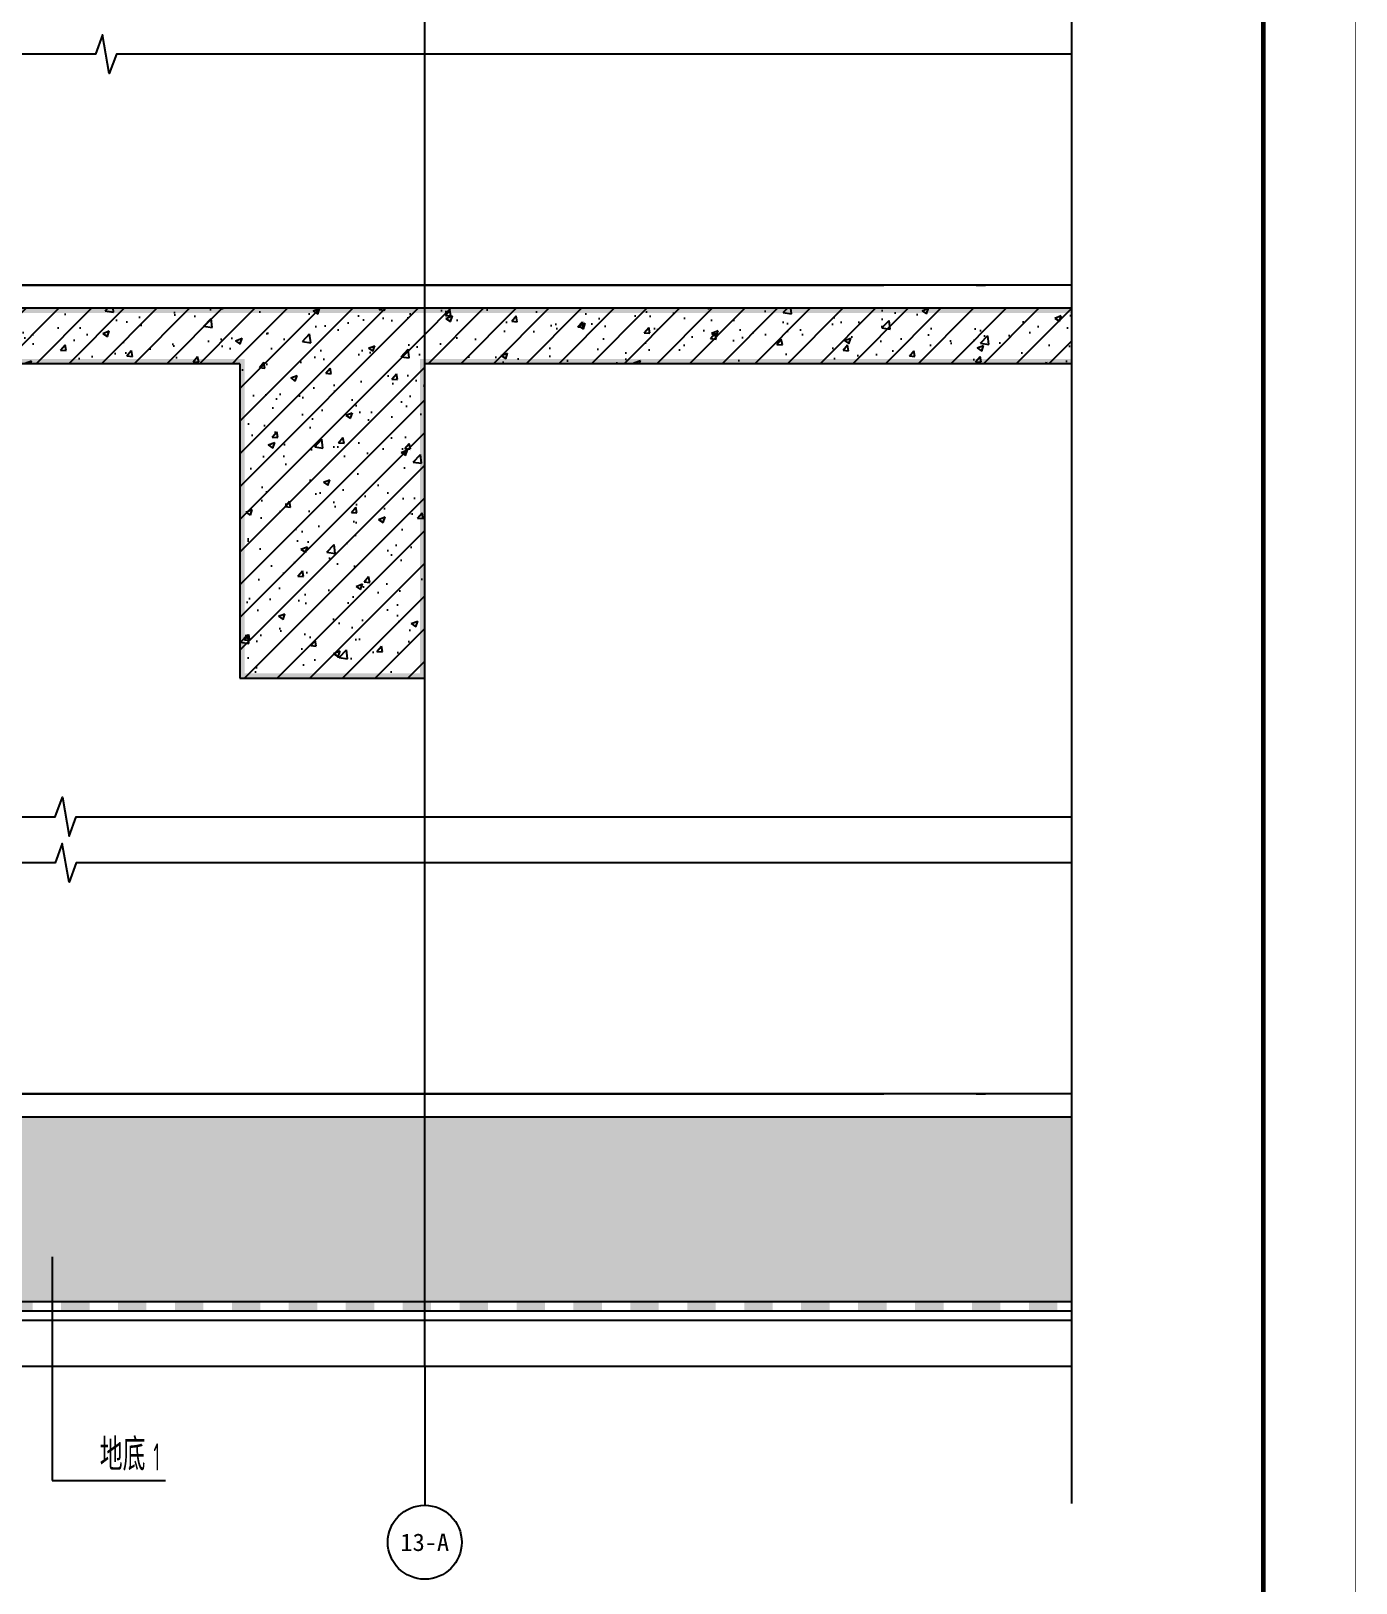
# Model space of a CAD drawing. Extents: x 76956 to 102217, y 21605 to 39570.
# Drawn here: x 85969 to 88837, y 24440 to 27798 of the extents above; entities that cross this region are included whole.
import ezdxf
from ezdxf.enums import TextEntityAlignment as Align

# ---------------------------------------------------------------- set-up
doc = ezdxf.new("R2010")
doc.units = 0
doc.header["$LTSCALE"] = 1000
doc.header["$MEASUREMENT"] = 0
doc.linetypes.add('DOTE', pattern=[2.42, 2, -0.2, 0.02, -0.2])
for name, color, linetype in [('01-标注_符号', 200, 'Continuous'), ('01-标注_轴线坐标', 132, 'Continuous'), ('02-TEXT_标注', 130, 'Continuous'), ('02-TEXT_轴号', 7, 'Continuous'), ('05-填充_天正', 26, 'Continuous'), ('A-SUR_保温', 222, 'Continuous'), ('A-SUR_面层', 191, 'Continuous'), ('A_AXIS-轴线', 36, 'Continuous'), ('A_STR-砼墙', 51, 'Continuous'), ('A_STR-砼柱', 51, 'Continuous'), ('PUB_WALL', 9, 'Continuous')]:
    doc.layers.add(name, color=color, linetype=linetype)
doc.layers.add('DIM_MODI', color=2, linetype='Continuous', plot=False)
doc.styles.add('_TCH_AXIS', font='STXIHEI_0.TTF', dxfattribs={"width": 0.75})
doc.styles.add('_TCH_DIM', font='ros1.shx', dxfattribs={"width": 0.75, "bigfont": 'jd.shx'})
pattern_1 = [(45, (0, 0), (-35.35534, 35.35534), []), (50, (0, 0), (143.45204, -12.55043), [15, -165]), (355, (0, 0), (-27.75027, 150.43843), [12, -132]), (100.4514, (11.95, -1.05), (115.70188, 137.8879), [12.74804, -140.22842]), (46.1842, (0, 40), (213.4482, -33.1038), [22.5, -247.5]), (96.6356, (17.79, 37.24), (186.93254, 194.82357), [19.12206, -210.3426]), (351.1842, (0, 40), (186.9324, 194.8237), [18, -198]), (21, (20, 30), (119.38141, -80.52378), [15, -165]), (326, (20, 30), (48.66307, 145.03), [12, -132]), (71.4514, (29.95, 23.29), (168.04453, 64.5061), [12.74804, -140.22842]), (37.5, (0, 0), (2.43197, 66.57877), [0, -130.4, 0, -134, 0, -132.5]), (7.5, (0, 0), (52.61391, 78.88234), [0, -76.4, 0, -127.4, 0, -50.5]), (327.5, (-44.6, 0), (106.764487, -4.510974), [0, -50, 0, -156, 0, -207]), (317.5, (-64.6, 0), (116.63723, 20.021), [0, -65, 0, -103.6, 0, -147])]

# ---------------------------------------------------------------- blocks, each defined once
blk = doc.blocks.new('图框-A1')
for points, const_width in [([(0, 0), (841, 0), (841, 594), (0, 594)], 0.05), ([(766, 584), (25, 584), (25, 10), (766, 10)], 0.5)]:
    blk.add_lwpolyline(points, close=True, dxfattribs=dict(const_width=const_width))
blk = doc.blocks.new('$LinePat$防水层2')
at = {"color": 0}
blk.add_line((0, 0), (600, 0), dxfattribs=at)
blk.add_solid([(150, 0), (450, 0), (150, -100), (450, -100)], dxfattribs=at)

msp = doc.modelspace()

# ---------------------------------------------------------------- hatches: boundary and pattern name
at = {"layer": '05-填充_天正'}
h = msp.add_hatch(dxfattribs=at)
h.set_pattern_fill('钢筋混凝土', color=256, scale=20, style=0)
h.set_pattern_definition(pattern_1)
h.paths.add_polyline_path([(86421.3, 27078.1), (86421.3, 27198.1), (84821.3, 27198.1), (84811.3, 27188.1), (84688, 27138.1), (84811.3, 27088.1), (84821.3, 27078.1)])
h = msp.add_hatch(dxfattribs=at)
h.set_pattern_fill('钢筋混凝土', color=256, scale=20, style=0)
h.set_pattern_definition(pattern_1)
h.paths.add_polyline_path([(86421.3, 26398.1), (86821.3, 26398.1), (86821.3, 27198.1), (86421.3, 27198.1)])
h = msp.add_hatch(dxfattribs=at)
h.set_pattern_fill('钢筋混凝土', color=256, scale=20, style=0)
h.set_pattern_definition(pattern_1)
h.paths.add_polyline_path([(86821.3, 27198.1), (86821.3, 27078.1), (88221.3, 27078.1), (88221.3, 27198.1)])
h = msp.add_hatch(dxfattribs=at)
h.set_pattern_fill('钢筋混凝土', color=256, scale=20, style=0)
h.set_pattern_definition(pattern_1)
h.paths.add_polyline_path([(88221.3, 25048.1), (88221.3, 25448.1), (84821.3, 25448.1), (84421.3, 25048.1)])
at = {"layer": 'A_STR-砼柱'}
for points in [[(86421.3, 27188.1), (86821.3, 27188.1), (86821.3, 27198.1), (86421.3, 27198.1)], [(86821.3, 27088.1), (86811.3, 27088.1), (86811.3, 26408.1), (86431.3, 26408.1), (86431.3, 27088.1), (86421.3, 27088.1), (86421.3, 26398.1), (86821.3, 26398.1)]]:
    msp.add_hatch(color=256, dxfattribs=at).paths.add_polyline_path(points)
at = {"layer": 'PUB_WALL'}
for points in [[(86421.3, 27188.1), (86421.3, 27198.1), (84821.3, 27198.1), (84811.3, 27188.1)], [(86821.3, 27198.1), (86821.3, 27188.1), (88221.3, 27188.1), (88221.3, 27198.1)], [(86421.3, 27078.1), (86421.3, 27088.1), (84811.3, 27088.1), (84821.3, 27078.1)], [(86821.3, 27088.1), (86821.3, 27078.1), (88221.3, 27078.1), (88221.3, 27088.1)], [(88221.3, 25448.1), (84821.3, 25448.1), (84811.3, 25438.1), (88221.3, 25438.1)], [(88221.3, 25048.1), (84421.3, 25048.1), (84431.3, 25058.1), (88221.3, 25058.1)]]:
    msp.add_hatch(color=256, dxfattribs=at).paths.add_polyline_path(points)

# ---------------------------------------------------------------- linework, layer by layer
at = {"layer": '01-标注_符号'}
for p, q in [((86014.5, 25146), (86014.5, 24662)), ((86014.5, 24662), (86260.5, 24662))]:
    msp.add_line(p, q, dxfattribs=at)
for points in [[(88221.3, 39168.1), (88221.3, 31912.6), (88263.3, 31897.3), (88179.3, 31882.5), (88221.3, 31867.6), (88221.3, 24612)], [(88221.3, 27748.1), (86153.8, 27748.1), (86138.5, 27706.1), (86123.7, 27790.1), (86108.8, 27748.1), (84041.3, 27748.1)], [(83866.8, 26098.1), (86021.6, 26098.1), (86036.9, 26140.1), (86051.7, 26056.1), (86066.6, 26098.1), (88221.3, 26098.1)], [(88221.3, 25998.1), (86066.6, 25998.1), (86051.3, 25956.1), (86036.5, 26040.1), (86021.6, 25998.1), (83866.8, 25998.1)]]:
    msp.add_lwpolyline(points, dxfattribs=at)
at = {"layer": '01-标注_轴线坐标'}
msp.add_line((86821.3, 24908.1), (86821.3, 24608.1), dxfattribs=at)
msp.add_circle((86821.3, 24528.1), 80, dxfattribs=at)
at = {"layer": 'A-SUR_保温'}
msp.add_line((88221.3, 25028.1), (84401.3, 25028.1), dxfattribs=at)
for points in [[(88221.3, 25008.1), (84101.3, 25008.1)], [(88221.3, 24908.1), (84101.3, 24908.1)]]:
    msp.add_lwpolyline(points, dxfattribs=at)
at = {"layer": 'A-SUR_面层'}
for points in [[(88221.3, 27248.1), (84721.3, 27248.1)], [(88221.3, 25498.1), (84721.3, 25498.1)]]:
    msp.add_lwpolyline(points, dxfattribs=at)
at = {"layer": 'A_AXIS-轴线'}
msp.add_lwpolyline([(86821.3, 24908.1), (86821.3, 38838.1)], dxfattribs=at)
at = {"layer": 'A_STR-砼墙'}
for p, q in [((86421.3, 27198.1), (84821.3, 27198.1)), ((88221.3, 27198.1), (86821.3, 27198.1)), ((86421.3, 27078.1), (84821.3, 27078.1)), ((88221.3, 27078.1), (86821.3, 27078.1)), ((88221.3, 25448.1), (84821.3, 25448.1)), ((88221.3, 25048.1), (84421.3, 25048.1))]:
    msp.add_line(p, q, dxfattribs=at)
at = {"layer": 'A_STR-砼柱'}
for p, q in [((86821.3, 27198.1), (86421.3, 27198.1)), ((86421.3, 27078.1), (86421.3, 26398.1)), ((86821.3, 26398.1), (86821.3, 27078.1)), ((86421.3, 26398.1), (86821.3, 26398.1))]:
    msp.add_line(p, q, dxfattribs=at)
at = {"layer": 'DIM_MODI', "color": 24, "linetype": 'DOTE'}
for p, q in [((83394.8, 27248.1), (88221.3, 27248.1)), ((83394.8, 25498.1), (88221.3, 25498.1))]:
    msp.add_line(p, q, dxfattribs=at)

# ---------------------------------------------------------------- block references
at = {"xscale": 20, "yscale": 20, "zscale": 20, "rotation": 270}
msp.add_blockref('图框-A1', (76956.3, 39569.4), dxfattribs=at)
at = {"layer": 'A-SUR_保温', "xscale": 0.2053763391160965, "yscale": 0.2, "zscale": 0.2, "rotation": 179.9999999999728}
for p in [(86003.3, 25028.1), (86126.5, 25028.1), (86249.7, 25028.1), (86372.9, 25028.1), (86496.2, 25028.1), (86619.4, 25028.1), (86742.6, 25028.1), (86865.8, 25028.1), (86989.1, 25028.1), (87112.3, 25028.1), (87235.5, 25028.1), (87358.7, 25028.1), (87482, 25028.1), (87605.2, 25028.1), (87728.4, 25028.1), (87851.6, 25028.1), (87974.9, 25028.1), (88098.1, 25028.1), (88221.3, 25028.1)]:
    msp.add_blockref('$LinePat$防水层2', p, dxfattribs=at)

# ---------------------------------------------------------------- texts
at = {"layer": '02-TEXT_标注', "style": '_TCH_DIM'}
for s, height, width, p in [('地底', 69.46, 0.75, (86117.9, 24683)), ('1', 59.5, 0.529412, (86234.2, 24683))]:
    msp.add_text(s, height=height, dxfattribs=dict(at, width=width)).set_placement(p)
at = {"layer": '02-TEXT_轴号', "style": '_TCH_AXIS', "width": 0.928571}
msp.add_text('13-A', height=37.84, dxfattribs=at).set_placement((86768.6, 24509.2), (86874, 24509.2), align=Align.FIT)

doc.saveas('drawing.dxf')
